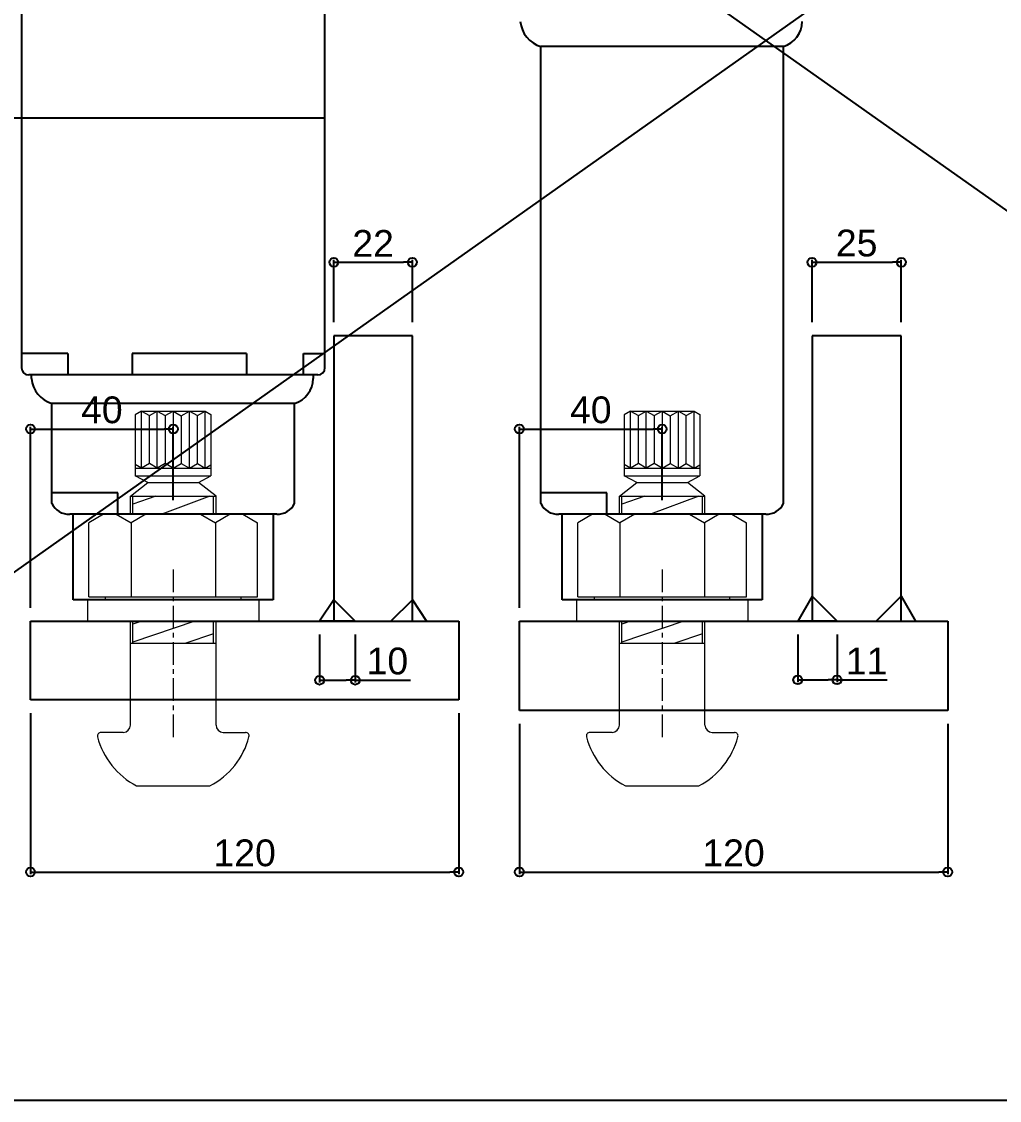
# Model space of a CAD drawing. Header units: millimetres. Extents: x -2880 to 3894, y -2977 to 4857.
# Drawn here: x 211.5 to 485.5, y 0 to 302.2 of the extents above; entities that cross this region are included whole.
import ezdxf

# ---------------------------------------------------------------- set-up
doc = ezdxf.new("R2010")
doc.units = ezdxf.units.MM
doc.header["$MEASUREMENT"] = 0
doc.linetypes.add('CENTER', pattern=[50.8, 31.75, -6.35, 6.35, -6.35])
for name, color, linetype in [('_1-0_', 7, 'Continuous'), ('gauge', 1, 'Continuous'), ('KB', 7, 'Continuous')]:
    doc.layers.add(name, color=color, linetype=linetype)
doc.layers.add('不明1', color=6, linetype='Continuous', lineweight=18)
doc.layers.add('中心線', color=4, linetype='CENTER', lineweight=13)
doc.styles.get("Standard").update_dxf_attribs({"font": 'arial.ttf'})
doc.dimstyles.new('コピー ～ 一般寸法', dxfattribs={"dimscale": 0.5, "dimtxt": 15, "dimasz": 5, "dimexe": 1.25, "dimexo": 7.5, "dimgap": 3, "dimtad": 1, "dimdec": 1, "dimdsep": 46, "dimtxsty": 'Standard', "dimblk": 'ORIGIN', "dimcen": 0, "dimclrd": 256, "dimclre": 256, "dimclrt": 256, "dimadec": 0, "dimazin": 0, "dimtfac": 1, "dimtdec": 1, "dimtmove": 0, "dimatfit": 3, "dimfxl": 0, "dimarcsym": 0})

# ---------------------------------------------------------------- blocks, each defined once
blk = doc.blocks.new('_Origin')
at = {"color": 0, "linetype": 'ByBlock', "lineweight": -2}
blk.add_line((0, 0), (-1, 0), dxfattribs=at)
blk.add_circle((0, 0), 0.5, dxfattribs=at)
blk = doc.blocks.new('*D464')
at = {"layer": 'Defpoints', "color": 0}
for p in [(294.97, 134.24), (304.97, 134.24), (304.97, 117.72)]:
    blk.add_point(p, dxfattribs=at)
at = {"layer": 'gauge', "lineweight": -2}
for p, q in [((294.97, 130.49), (294.97, 117.09)), ((304.97, 130.49), (304.97, 117.09)), ((297.47, 117.72), (302.47, 117.72)), ((304.97, 117.72), (320.47, 117.72))]:
    blk.add_line(p, q, dxfattribs=at)
at = {"layer": 'gauge', "lineweight": -2, "xscale": 2.5, "yscale": 2.5, "zscale": 2.5, "rotation": 180}
blk.add_blockref('_Origin', (294.97, 117.72), dxfattribs=at)
at = {"layer": 'gauge', "lineweight": -2, "xscale": 2.5, "yscale": 2.5, "zscale": 2.5}
blk.add_blockref('_Origin', (304.97, 117.72), dxfattribs=at)
at = {"layer": 'gauge', "insert": (313.97, 123.05), "char_height": 7.5, "attachment_point": 5}
blk.add_mtext('10', dxfattribs=at)
blk = doc.blocks.new('*D465')
at = {"layer": 'Defpoints', "color": 0}
for p in [(428.97, 134.24), (439.97, 134.24), (439.97, 117.82)]:
    blk.add_point(p, dxfattribs=at)
at = {"layer": 'gauge', "lineweight": -2}
for p, q in [((428.97, 130.49), (428.97, 117.2)), ((439.97, 130.49), (439.97, 117.2)), ((431.47, 117.82), (437.47, 117.82)), ((439.97, 117.82), (454.05, 117.82))]:
    blk.add_line(p, q, dxfattribs=at)
at = {"layer": 'gauge', "lineweight": -2, "xscale": 2.5, "yscale": 2.5, "zscale": 2.5, "rotation": 180}
blk.add_blockref('_Origin', (428.97, 117.82), dxfattribs=at)
at = {"layer": 'gauge', "lineweight": -2, "xscale": 2.5, "yscale": 2.5, "zscale": 2.5}
blk.add_blockref('_Origin', (439.97, 117.82), dxfattribs=at)
at = {"layer": 'gauge', "insert": (448.26, 123.09), "char_height": 7.5, "attachment_point": 5}
blk.add_mtext('11', dxfattribs=at)
blk = doc.blocks.new('*D145')
at = {"layer": 'Defpoints', "color": 0}
for p in [(213.97, 112.24), (333.97, 112.24), (333.97, 63.98)]:
    blk.add_point(p, dxfattribs=at)
at = {"layer": 'gauge', "lineweight": -2}
for p, q in [((213.97, 108.49), (213.97, 63.36)), ((333.97, 108.49), (333.97, 63.36)), ((216.47, 63.98), (331.47, 63.98))]:
    blk.add_line(p, q, dxfattribs=at)
at = {"layer": 'gauge', "lineweight": -2, "xscale": 2.5, "yscale": 2.5, "zscale": 2.5, "rotation": 180}
blk.add_blockref('_Origin', (213.97, 63.98), dxfattribs=at)
at = {"layer": 'gauge', "lineweight": -2, "xscale": 2.5, "yscale": 2.5, "zscale": 2.5}
blk.add_blockref('_Origin', (333.97, 63.98), dxfattribs=at)
at = {"layer": 'gauge', "insert": (273.97, 69.31), "char_height": 7.5, "attachment_point": 5}
blk.add_mtext('120', dxfattribs=at)
blk = doc.blocks.new('*D146')
at = {"layer": 'Defpoints', "color": 0}
for p in [(253.97, 188.09), (253.97, 164.43), (213.97, 134.24)]:
    blk.add_point(p, dxfattribs=at)
at = {"layer": 'gauge', "lineweight": -2}
for p, q in [((213.97, 137.99), (213.97, 188.71)), ((216.47, 188.09), (251.47, 188.09)), ((253.97, 168.18), (253.97, 188.71))]:
    blk.add_line(p, q, dxfattribs=at)
at = {"layer": 'gauge', "lineweight": -2, "xscale": 2.5, "yscale": 2.5, "zscale": 2.5, "rotation": 180}
blk.add_blockref('_Origin', (213.97, 188.09), dxfattribs=at)
at = {"layer": 'gauge', "lineweight": -2, "xscale": 2.5, "yscale": 2.5, "zscale": 2.5}
blk.add_blockref('_Origin', (253.97, 188.09), dxfattribs=at)
at = {"layer": 'gauge', "insert": (233.97, 193.42), "char_height": 7.5, "attachment_point": 5}
blk.add_mtext('40', dxfattribs=at)
blk = doc.blocks.new('*D147')
at = {"layer": 'Defpoints', "color": 0}
for p in [(350.97, 109.24), (470.97, 109.24), (470.97, 63.98)]:
    blk.add_point(p, dxfattribs=at)
at = {"layer": 'gauge', "lineweight": -2}
for p, q in [((350.97, 105.49), (350.97, 63.36)), ((470.97, 105.49), (470.97, 63.36)), ((353.47, 63.98), (468.47, 63.98))]:
    blk.add_line(p, q, dxfattribs=at)
at = {"layer": 'gauge', "lineweight": -2, "xscale": 2.5, "yscale": 2.5, "zscale": 2.5, "rotation": 180}
blk.add_blockref('_Origin', (350.97, 63.98), dxfattribs=at)
at = {"layer": 'gauge', "lineweight": -2, "xscale": 2.5, "yscale": 2.5, "zscale": 2.5}
blk.add_blockref('_Origin', (470.97, 63.98), dxfattribs=at)
at = {"layer": 'gauge', "insert": (410.97, 69.31), "char_height": 7.5, "attachment_point": 5}
blk.add_mtext('120', dxfattribs=at)
blk = doc.blocks.new('*D148')
at = {"layer": 'Defpoints', "color": 0}
for p in [(390.97, 188.09), (390.97, 164.43), (350.97, 134.24)]:
    blk.add_point(p, dxfattribs=at)
at = {"layer": 'gauge', "lineweight": -2}
for p, q in [((350.97, 137.99), (350.97, 188.71)), ((353.47, 188.09), (388.47, 188.09)), ((390.97, 168.18), (390.97, 188.71))]:
    blk.add_line(p, q, dxfattribs=at)
at = {"layer": 'gauge', "lineweight": -2, "xscale": 2.5, "yscale": 2.5, "zscale": 2.5, "rotation": 180}
blk.add_blockref('_Origin', (350.97, 188.09), dxfattribs=at)
at = {"layer": 'gauge', "lineweight": -2, "xscale": 2.5, "yscale": 2.5, "zscale": 2.5}
blk.add_blockref('_Origin', (390.97, 188.09), dxfattribs=at)
at = {"layer": 'gauge', "insert": (370.97, 193.42), "char_height": 7.5, "attachment_point": 5}
blk.add_mtext('40', dxfattribs=at)
blk = doc.blocks.new('*D152')
at = {"layer": 'Defpoints', "color": 0}
for p in [(320.97, 234.82), (298.97, 214.24), (320.97, 214.24)]:
    blk.add_point(p, dxfattribs=at)
at = {"layer": 'KB', "lineweight": -2}
for p, q in [((298.97, 217.99), (298.97, 235.45)), ((301.47, 234.82), (318.47, 234.82)), ((320.97, 217.99), (320.97, 235.45))]:
    blk.add_line(p, q, dxfattribs=at)
at = {"layer": 'KB', "lineweight": -2, "xscale": 2.5, "yscale": 2.5, "zscale": 2.5, "rotation": 180}
blk.add_blockref('_Origin', (298.97, 234.82), dxfattribs=at)
at = {"layer": 'KB', "lineweight": -2, "xscale": 2.5, "yscale": 2.5, "zscale": 2.5}
blk.add_blockref('_Origin', (320.97, 234.82), dxfattribs=at)
at = {"layer": 'KB', "insert": (309.97, 240.09), "char_height": 7.5, "attachment_point": 5}
blk.add_mtext('22', dxfattribs=at)
blk = doc.blocks.new('*D153')
at = {"layer": 'Defpoints', "color": 0}
for p in [(457.97, 234.82), (432.97, 214.24), (457.97, 214.24)]:
    blk.add_point(p, dxfattribs=at)
at = {"layer": 'KB', "lineweight": -2}
for p, q in [((432.97, 217.99), (432.97, 235.45)), ((435.47, 234.82), (455.47, 234.82)), ((457.97, 217.99), (457.97, 235.45))]:
    blk.add_line(p, q, dxfattribs=at)
at = {"layer": 'KB', "lineweight": -2, "xscale": 2.5, "yscale": 2.5, "zscale": 2.5, "rotation": 180}
blk.add_blockref('_Origin', (432.97, 234.82), dxfattribs=at)
at = {"layer": 'KB', "lineweight": -2, "xscale": 2.5, "yscale": 2.5, "zscale": 2.5}
blk.add_blockref('_Origin', (457.97, 234.82), dxfattribs=at)
at = {"layer": 'KB', "insert": (445.47, 240.15), "char_height": 7.5, "attachment_point": 5}
blk.add_mtext('25', dxfattribs=at)

msp = doc.modelspace()

# ---------------------------------------------------------------- linework, layer by layer
at = {"layer": '_1-0_', "color": 3, "linetype": 'Continuous'}
for p, q in [((211.472, 361.239), (211.472, 205.239)), ((296.472, 275.239), (296.472, 359.239)), ((296.472, 205.239), (296.472, 293.411)), ((356.972, 167.239), (356.972, 295.239)), ((424.972, 295.239), (356.972, 295.239)), ((424.972, 167.239), (424.972, 295.239)), ((44.472, 275.239), (296.472, 275.239)), ((224.472, 209.239), (211.472, 209.239)), ((224.472, 209.239), (224.472, 203.239)), ((274.472, 209.239), (242.472, 209.239)), ((242.472, 209.239), (242.472, 203.239)), ((274.472, 209.239), (274.472, 203.239)), ((290.472, 203.239), (290.472, 209.239)), ((290.472, 209.239), (296.472, 209.239)), ((294.472, 203.239), (213.472, 203.239)), ((214.222, 202.239), (214.222, 203.239)), ((293.222, 203.239), (293.222, 202.239)), ((219.972, 167.239), (219.972, 195.239)), ((287.972, 195.239), (219.972, 195.239)), ((287.972, 167.239), (287.972, 195.239)), ((238.472, 170.239), (219.972, 170.239)), ((238.472, 164.239), (238.472, 170.239)), ((375.472, 170.239), (356.972, 170.239)), ((375.472, 164.239), (375.472, 170.239)), ((282.972, 164.239), (224.972, 164.239)), ((225.972, 140.239), (225.972, 164.239)), ((281.972, 164.239), (281.972, 140.239)), ((419.972, 164.239), (361.972, 164.239)), ((362.972, 140.239), (362.972, 164.239)), ((418.972, 164.239), (418.972, 140.239)), ((281.972, 140.239), (225.972, 140.239)), ((418.972, 140.239), (362.972, 140.239))]:
    msp.add_line(p, q, dxfattribs=at)
for centre, radius, start, end in [((359.266, 302.986), 8.079, 185.30014, 253.50126), ((422.601, 302.486), 7.625, 288.11516, 358.14502), ((213.472, 205.239), 2, 180, 270), ((294.472, 205.239), 2, 270, 0), ((222.266, 202.985), 8.079, 185.30014, 253.50126), ((285.601, 202.486), 7.625, 288.11516, 358.14502), ((224.734, 169.51), 5.276, 205.49224, 272.58024), ((283.209, 169.51), 5.276, 267.41976, 334.50776), ((361.734, 169.51), 5.276, 205.49224, 272.58024), ((420.209, 169.51), 5.276, 267.41976, 334.50776)]:
    msp.add_arc(centre, radius, start, end, dxfattribs=at)
at = {"layer": 'gauge'}
for p, q in [((840, 594), (0, 0)), ((840, 0), (0, 594)), ((298.972, 140.239), (294.972, 134.239)), ((304.972, 134.239), (298.972, 140.239)), ((314.972, 134.239), (320.972, 140.239)), ((320.972, 140.239), (324.972, 134.239)), ((432.972, 141.239), (428.972, 134.239)), ((439.972, 134.239), (432.972, 141.239)), ((450.972, 134.239), (457.972, 141.239)), ((457.972, 141.239), (461.972, 134.239)), ((304.972, 134.239), (294.972, 134.239)), ((314.972, 134.239), (324.972, 134.239)), ((439.972, 134.239), (428.972, 134.239)), ((450.972, 134.239), (461.972, 134.239))]:
    msp.add_line(p, q, dxfattribs=at)
msp.add_lwpolyline([(0, 594), (840, 594), (840, 0), (0, 0)], close=True, dxfattribs=at)
at = {"layer": 'KB'}
for p, q in [((298.972, 214.239), (298.972, 134.239)), ((320.972, 214.239), (298.972, 214.239)), ((320.972, 134.239), (320.972, 214.239)), ((432.972, 214.239), (432.972, 134.239)), ((457.972, 214.239), (432.972, 214.239)), ((457.972, 134.239), (457.972, 214.239)), ((213.972, 134.239), (333.972, 134.239)), ((213.972, 112.239), (213.972, 134.239)), ((298.972, 134.239), (320.972, 134.239)), ((333.972, 134.239), (333.972, 112.239)), ((350.972, 134.239), (470.972, 134.239)), ((350.972, 109.239), (350.972, 134.239)), ((470.972, 134.239), (470.972, 109.239)), ((333.972, 112.239), (213.972, 112.239)), ((470.972, 109.239), (350.972, 109.239))]:
    msp.add_line(p, q, dxfattribs=at)
at = {"layer": '不明1', "linetype": 'Continuous'}
for p, q in [((245.085, 193.117), (243.321, 192.098)), ((243.321, 192.098), (243.321, 175.015)), ((245.085, 193.117), (262.936, 193.117)), ((245.085, 177.117), (245.085, 193.117)), ((245.085, 193.117), (247.297, 191.84)), ((247.297, 191.84), (249.509, 193.117)), ((247.297, 178.394), (247.297, 191.84)), ((249.509, 177.117), (249.509, 193.117)), ((249.509, 193.117), (251.721, 191.84)), ((251.721, 191.84), (253.933, 193.117)), ((251.721, 191.84), (251.721, 178.394)), ((253.972, 193.117), (253.933, 177.117)), ((253.972, 193.117), (256.222, 191.817)), ((256.222, 191.817), (258.512, 193.139)), ((256.222, 191.817), (256.222, 178.439)), ((258.512, 177.117), (258.512, 193.117)), ((258.512, 193.117), (260.724, 191.84)), ((260.724, 191.84), (262.936, 193.117)), ((260.724, 178.394), (260.724, 191.84)), ((262.936, 177.117), (262.936, 193.117)), ((262.936, 193.117), (264.526, 192.199)), ((264.526, 192.199), (264.526, 175.015)), ((382.085, 193.117), (380.321, 192.098)), ((380.321, 192.098), (380.321, 175.015)), ((382.085, 193.117), (399.936, 193.117)), ((382.085, 177.117), (382.085, 193.117)), ((382.085, 193.117), (384.297, 191.84)), ((384.297, 191.84), (386.509, 193.117)), ((384.297, 178.394), (384.297, 191.84)), ((386.509, 177.117), (386.509, 193.117)), ((386.509, 193.117), (388.721, 191.84)), ((388.721, 191.84), (390.933, 193.117)), ((388.721, 191.84), (388.721, 178.394)), ((390.972, 193.117), (390.933, 177.117)), ((390.972, 193.117), (393.222, 191.817)), ((393.222, 191.817), (395.512, 193.139)), ((393.222, 191.817), (393.222, 178.439)), ((395.512, 177.117), (395.512, 193.117)), ((395.512, 193.117), (397.724, 191.84)), ((397.724, 191.84), (399.936, 193.117)), ((397.724, 178.394), (397.724, 191.84)), ((399.936, 177.117), (399.936, 193.117)), ((399.936, 193.117), (401.526, 192.199)), ((401.526, 192.199), (401.526, 175.015)), ((247.297, 178.394), (245.085, 177.117)), ((249.509, 177.117), (247.297, 178.394)), ((251.721, 178.394), (249.509, 177.117)), ((253.933, 177.117), (251.721, 178.394)), ((253.933, 177.117), (256.222, 178.439)), ((256.222, 178.439), (258.512, 177.117)), ((258.512, 177.117), (260.724, 178.394)), ((260.724, 178.394), (262.936, 177.117)), ((384.297, 178.394), (382.085, 177.117)), ((386.509, 177.117), (384.297, 178.394)), ((388.721, 178.394), (386.509, 177.117)), ((390.933, 177.117), (388.721, 178.394)), ((390.933, 177.117), (393.222, 178.439)), ((393.222, 178.439), (395.512, 177.117)), ((395.512, 177.117), (397.724, 178.394)), ((397.724, 178.394), (399.936, 177.117)), ((245.085, 177.117), (243.321, 178.136)), ((243.321, 177.117), (264.544, 177.117)), ((262.936, 177.117), (264.544, 178.045)), ((382.085, 177.117), (380.321, 178.136)), ((380.321, 177.117), (401.544, 177.117)), ((399.936, 177.117), (401.544, 178.045)), ((241.972, 169.239), (246.849, 173.117)), ((243.321, 175.015), (264.526, 175.015)), ((246.849, 173.117), (243.321, 175.015)), ((246.849, 173.117), (261.094, 173.117)), ((246.849, 173.117), (261.094, 173.117)), ((261.094, 173.117), (264.526, 175.015)), ((265.971, 169.239), (261.094, 173.117)), ((378.972, 169.239), (383.849, 173.117)), ((380.321, 175.015), (401.526, 175.015)), ((383.849, 173.117), (380.321, 175.015)), ((383.849, 173.117), (398.094, 173.117)), ((383.849, 173.117), (398.094, 173.117)), ((398.094, 173.117), (401.526, 175.015)), ((402.971, 169.239), (398.094, 173.117)), ((241.972, 169.239), (265.971, 169.239)), ((241.972, 164.239), (241.972, 169.239)), ((249.095, 169.239), (242.672, 167.023)), ((242.672, 164.239), (242.672, 169.239)), ((264.218, 169.239), (250.734, 164.239)), ((265.271, 164.239), (265.271, 169.239)), ((265.971, 164.239), (265.971, 169.239)), ((378.972, 169.239), (402.971, 169.239)), ((378.972, 164.239), (378.972, 169.239)), ((386.095, 169.239), (379.672, 167.023)), ((379.672, 164.239), (379.672, 169.239)), ((401.218, 169.239), (387.734, 164.239)), ((402.271, 164.239), (402.271, 169.239)), ((402.971, 164.239), (402.971, 169.239)), ((234.472, 164.239), (230.322, 161.843)), ((234.472, 164.239), (273.472, 164.239)), ((237.997, 164.239), (242.147, 161.843)), ((246.297, 164.239), (242.147, 161.843)), ((261.647, 164.239), (265.797, 161.843)), ((269.947, 164.239), (265.797, 161.843)), ((273.472, 164.239), (277.622, 161.843)), ((371.472, 164.239), (367.322, 161.843)), ((371.472, 164.239), (410.472, 164.239)), ((374.997, 164.239), (379.147, 161.843)), ((383.297, 164.239), (379.147, 161.843)), ((398.647, 164.239), (402.797, 161.843)), ((406.947, 164.239), (402.797, 161.843)), ((410.472, 164.239), (414.622, 161.843)), ((230.322, 141.039), (230.322, 161.843)), ((242.147, 161.843), (242.147, 141.039)), ((265.797, 161.843), (265.797, 141.039)), ((277.622, 141.039), (277.622, 161.843)), ((367.322, 141.039), (367.322, 161.843)), ((379.147, 161.843), (379.147, 141.039)), ((402.797, 161.843), (402.797, 141.039)), ((414.622, 141.039), (414.622, 161.843)), ((229.972, 140.239), (277.972, 140.239)), ((229.972, 140.239), (229.972, 134.239)), ((230.322, 141.039), (277.622, 141.039)), ((234.972, 140.239), (234.972, 141.039)), ((234.972, 140.239), (272.972, 140.239)), ((272.972, 140.239), (272.972, 141.039)), ((277.972, 140.239), (277.972, 134.239)), ((366.972, 140.239), (414.972, 140.239)), ((366.972, 140.239), (366.972, 134.239)), ((367.322, 141.039), (414.622, 141.039)), ((371.972, 140.239), (371.972, 141.039)), ((371.972, 140.239), (409.972, 140.239)), ((409.972, 140.239), (409.972, 141.039)), ((414.972, 140.239), (414.972, 134.239)), ((229.972, 134.239), (277.972, 134.239)), ((241.972, 105.117), (241.972, 134.239)), ((242.672, 128.117), (242.672, 134.239)), ((245.128, 134.239), (242.672, 133.377)), ((259.998, 134.239), (242.672, 128.346)), ((265.271, 128.117), (265.271, 134.239)), ((265.971, 105.117), (265.971, 134.239)), ((366.972, 134.239), (414.972, 134.239)), ((378.972, 105.117), (378.972, 134.239)), ((379.672, 128.117), (379.672, 134.239)), ((382.128, 134.239), (379.672, 133.377)), ((396.998, 134.239), (379.672, 128.346)), ((402.271, 128.117), (402.271, 134.239)), ((402.971, 105.117), (402.971, 134.239)), ((265.271, 130.756), (257.512, 128.117)), ((402.271, 130.756), (394.512, 128.117)), ((241.972, 128.117), (265.971, 128.117)), ((378.972, 128.117), (402.971, 128.117)), ((239.972, 103.117), (233.721, 103.117)), ((267.971, 103.117), (274.222, 103.117)), ((376.972, 103.117), (370.721, 103.117)), ((404.971, 103.117), (411.222, 103.117)), ((243.704, 88.117), (264.24, 88.117)), ((380.704, 88.117), (401.24, 88.117))]:
    msp.add_line(p, q, dxfattribs=at)
for centre, radius, start, end in [((233.721, 102.117), 1, 90, 194.40202), ((239.972, 105.117), 2, 270, 0), ((267.971, 105.117), 2, 180, 270), ((274.222, 102.117), 1, 345.59798, 90), ((370.721, 102.117), 1, 90, 194.40202), ((376.972, 105.117), 2, 270, 0), ((404.971, 105.117), 2, 180, 270), ((411.222, 102.117), 1, 345.59798, 90), ((253.577, 107.216), 21.5, 194.40178, 242.66196), ((254.366, 107.216), 21.5, 297.33804, 345.59822), ((390.577, 107.216), 21.5, 194.40178, 242.66196), ((391.366, 107.216), 21.5, 297.33804, 345.59822)]:
    msp.add_arc(centre, radius, start, end, dxfattribs=at)
at = {"layer": '中心線', "color": 7, "ltscale": 0.2}
for p, q in [((253.972, 148.739), (253.972, 100.739)), ((390.972, 148.739), (390.972, 100.739))]:
    msp.add_line(p, q, dxfattribs=at)

# ---------------------------------------------------------------- dimensions: what is measured, and where the dimension line sits
at = {"layer": 'gauge'}
for base, p1, p2, picture, middle in [((253.972, 188.089), (213.972, 134.239), (253.972, 164.431), '*D146', (233.972, 193.418)), ((390.972, 188.089), (350.972, 134.239), (390.972, 164.431), '*D148', (370.972, 193.418)), ((304.972, 117.719), (294.972, 134.239), (304.972, 134.239), '*D464', (313.97, 123.047)), ((439.972, 117.822), (428.972, 134.239), (439.972, 134.239), '*D465', (448.262, 123.087)), ((333.972, 63.982), (213.972, 112.239), (333.972, 112.239), '*D145', (273.972, 69.311)), ((470.972, 63.982), (350.972, 109.239), (470.972, 109.239), '*D147', (410.972, 69.311))]:
    dim = msp.add_linear_dim(base=base, p1=p1, p2=p2, dimstyle='コピー ～ 一般寸法', dxfattribs=at)
    dim.commit()
    dim.dimension.update_dxf_attribs({"geometry": picture, "text_midpoint": middle})
at = {"layer": 'KB'}
for base, p1, p2, picture, middle in [((320.972, 234.825), (298.972, 214.239), (320.972, 214.239), '*D152', (309.972, 240.09)), ((457.972, 234.825), (432.972, 214.239), (457.972, 214.239), '*D153', (445.472, 240.154))]:
    dim = msp.add_linear_dim(base=base, p1=p1, p2=p2, dimstyle='コピー ～ 一般寸法', dxfattribs=at)
    dim.commit()
    dim.dimension.update_dxf_attribs({"geometry": picture, "text_midpoint": middle})

doc.saveas('drawing.dxf')
